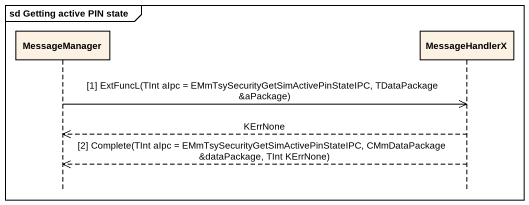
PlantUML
@startuml
mainframe sd Getting active PIN state
hide footbox
participant MessageManager
participant MessageHandlerX

MessageManager ->> MessageHandlerX : [1] ExtFuncL(TInt aIpc = EMmTsySecurityGetSimActivePinStateIPC, TDataPackage &aPackage)
MessageHandlerX -->> MessageManager : KErrNone
MessageHandlerX -->> MessageManager : [2] Complete(TInt aIpc = EMmTsySecurityGetSimActivePinStateIPC, CMmDataPackage &dataPackage, TInt KErrNone)
@enduml
